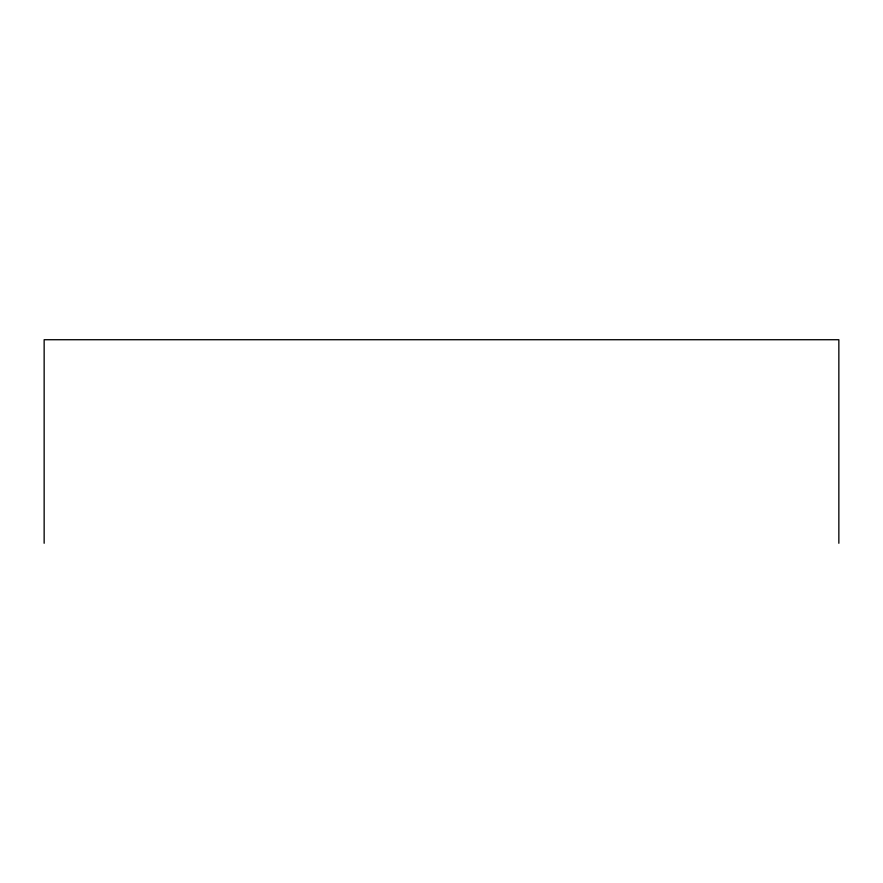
<?xml version="1.0" encoding="UTF-8"?>
<svg xmlns="http://www.w3.org/2000/svg" width="883" height="883" viewBox="0 0 883 883"><rect width="100%" height="100%" fill="white"/><g stroke="black" fill="none" stroke-linecap="round" stroke-linejoin="round"><path stroke-width="1.32" d="M838.85 543.277L838.85 339.723L44.15 339.723L44.15 543.277"/></g></svg>
